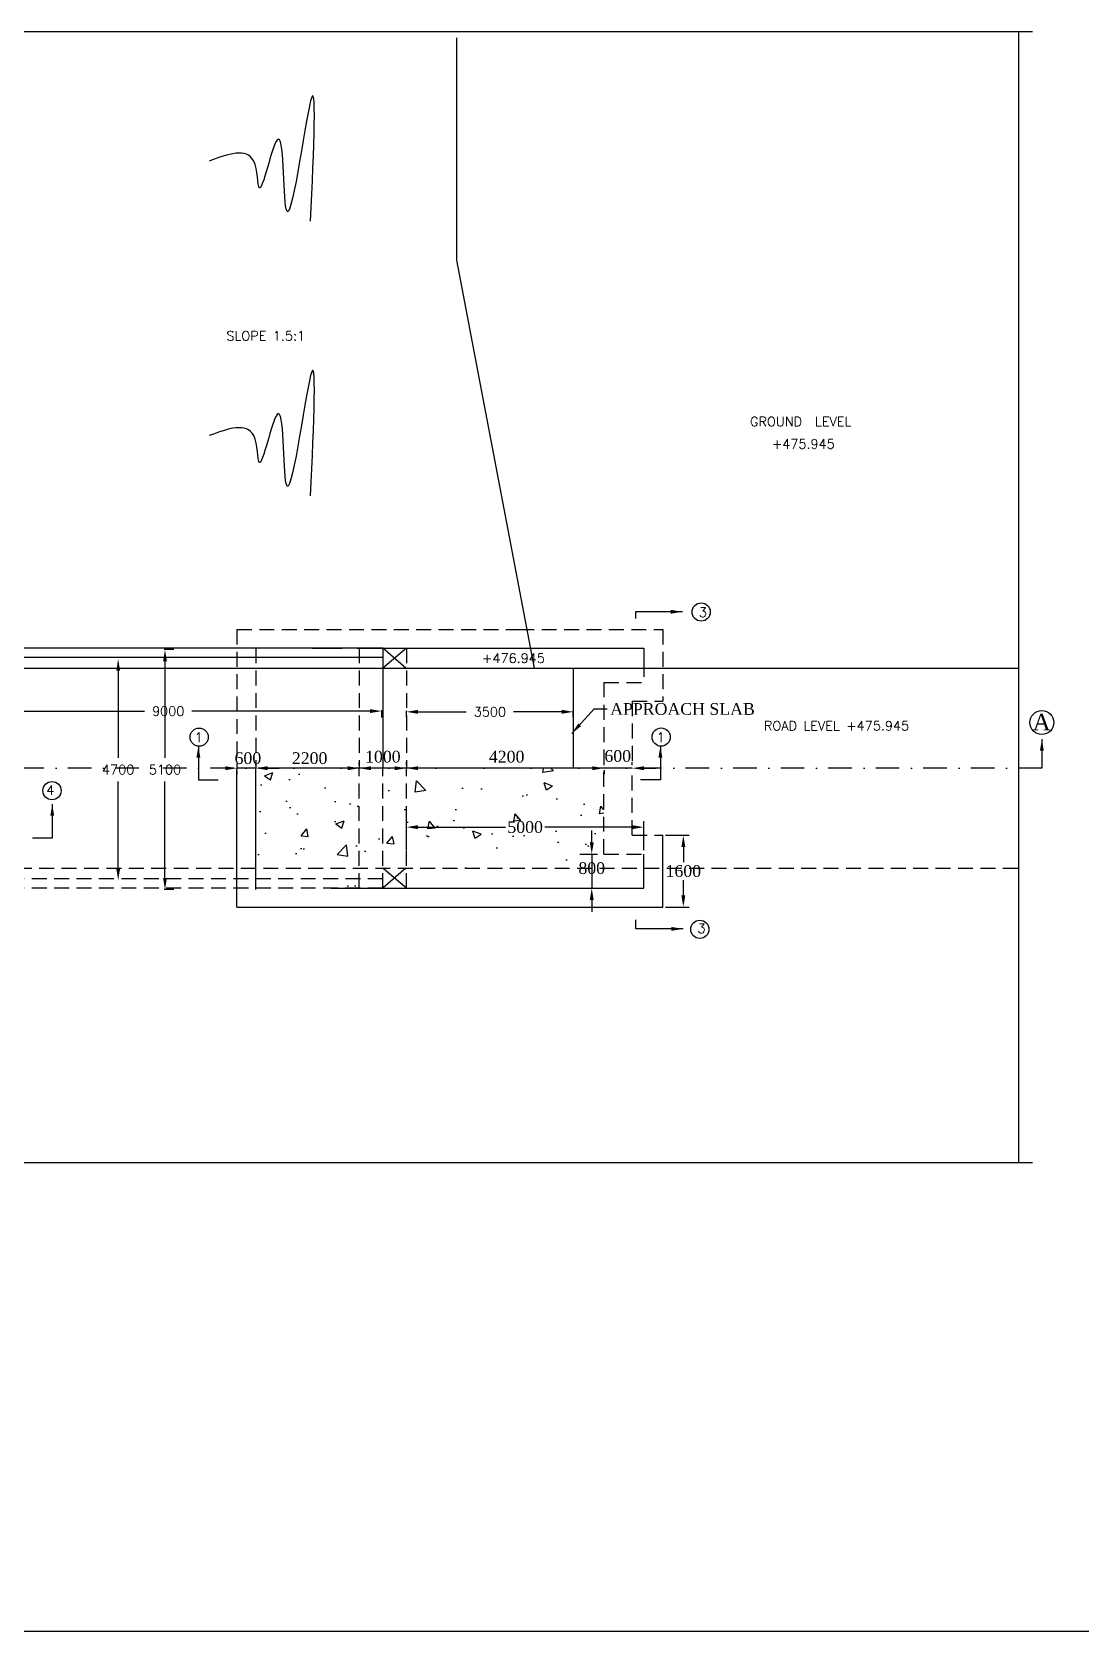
# Model space of a CAD drawing. Header units: millimetres. Extents: x -1426 to 1182, y 1277 to 1939.
# Drawn here: x -897.4 to -674.5, y 1276.7 to 1616.6 of the extents above; entities that cross this region are included whole.
import ezdxf

# ---------------------------------------------------------------- set-up
doc = ezdxf.new("R2010")
doc.units = ezdxf.units.MM
doc.linetypes.add('DASHDOTX2', pattern=[2, 1, -0.5, 0, -0.5])
doc.linetypes.add('HIDDEN', pattern=[9.525, 6.35, -3.175])
doc.styles.add('ROMANS', font='romans')
doc.styles.get("Standard").update_dxf_attribs({"font": 'times.ttf'})
doc.styles.add('TIMES NEW ROMAN', font='times.ttf')
doc.dimstyles.new('ISO-25', dxfattribs={"dimtxt": 2.5, "dimasz": 2.5, "dimexe": 1.25, "dimexo": 0.625, "dimtad": 0, "dimtih": 1, "dimtoh": 1, "dimlfac": 100, "dimtxsty": 'TIMES NEW ROMAN', "dimcen": 2.5, "dimadec": 0, "dimazin": 0, "dimtfac": 1, "dimtmove": 0, "dimatfit": 3, "dimfxl": 1, "dimarcsym": 0})
doc.dimstyles.get("Standard").update_dxf_attribs({"dimtxt": 2, "dimasz": 2.5, "dimexe": 0.18, "dimexo": 0.18, "dimgap": 1.5, "dimtad": 0, "dimtih": 1, "dimtoh": 1, "dimdec": 0, "dimlfac": 100, "dimzin": 0, "dimdsep": 46, "dimtxsty": 'ROMANS', "dimcen": 0.09, "dimadec": 0, "dimazin": 0, "dimtfac": 1, "dimtdec": 0, "dimtofl": 0, "dimtmove": 1, "dimatfit": 1, "dimfxl": 1, "dimtolj": 1, "dimtzin": 0, "dimarcsym": 0})
doc.dimstyles.new('STANDARD$0', dxfattribs={"dimscale": 88.888889, "dimtxt": 0.02, "dimasz": 0.02, "dimexe": 0.1, "dimexo": 0.1, "dimgap": 0.09, "dimtad": 2, "dimtih": 1, "dimtoh": 1, "dimdec": 0, "dimzin": 1, "dimdsep": 46, "dimtxsty": 'Standard', "dimcen": 0.09, "dimadec": 0, "dimazin": 0, "dimtfac": 1, "dimtdec": 4, "dimtofl": 0, "dimtmove": 0, "dimatfit": 3, "dimfxl": 1, "dimtolj": 1, "dimtzin": 1, "dimarcsym": 0})

# ---------------------------------------------------------------- blocks, each defined once
blk = doc.blocks.new('*D108')
at = {"color": 0, "lineweight": -2, "transparency": 16777216}
for p, q in [((-913.87, 1470.9), (-913.87, 1472.41)), ((-911.37, 1472.23), (-873.51, 1472.23)), ((-825.61, 1472.23), (-863.47, 1472.23)), ((-823.11, 1470.9), (-823.11, 1472.41))]:
    blk.add_line(p, q, dxfattribs=at)
at = {"color": 0, "transparency": 16777216}
for points in [[(-911.37, 1472.65), (-911.37, 1471.82), (-913.87, 1472.23)], [(-825.61, 1472.65), (-825.61, 1471.82), (-823.11, 1472.23)]]:
    blk.add_solid(points, dxfattribs=at)
at = {"layer": 'Defpoints', "color": 0, "transparency": 16777216}
for p in [(-913.87, 1472.23), (-913.87, 1470.72), (-823.11, 1470.72)]:
    blk.add_point(p, dxfattribs=at)
at = {"color": 0, "transparency": 16777216, "insert": (-868.49, 1472.23), "char_height": 2, "attachment_point": 5, "style": 'ROMANS'}
blk.add_mtext('\\A1;9000', dxfattribs=at)
blk = doc.blocks.new('*D153')
at = {"color": 0, "lineweight": -2, "transparency": 16777216}
for p, q in [((-879.12, 1480.79), (-879.12, 1462.29)), ((-879.12, 1438.79), (-879.12, 1457.29))]:
    blk.add_line(p, q, dxfattribs=at)
at = {"color": 0, "transparency": 16777216}
for points in [[(-879.53, 1480.79), (-878.7, 1480.79), (-879.12, 1483.29)], [(-879.53, 1438.79), (-878.7, 1438.79), (-879.12, 1436.29)]]:
    blk.add_solid(points, dxfattribs=at)
at = {"layer": 'Defpoints', "color": 0, "transparency": 16777216}
for p in [(-879.12, 1483.29), (-879.12, 1436.29), (-879.12, 1436.29)]:
    blk.add_point(p, dxfattribs=at)
at = {"color": 0, "transparency": 16777216, "insert": (-879.12, 1459.79), "char_height": 2, "attachment_point": 5, "style": 'ROMANS'}
blk.add_mtext('\\A1;4700', dxfattribs=at)
blk = doc.blocks.new('*D154')
at = {"color": 0, "lineweight": -2, "transparency": 16777216}
for p, q in [((-867.26, 1485.29), (-869.35, 1485.29)), ((-869.17, 1482.79), (-869.17, 1462.29)), ((-869.17, 1436.79), (-869.17, 1457.29)), ((-867.26, 1434.29), (-869.35, 1434.29))]:
    blk.add_line(p, q, dxfattribs=at)
at = {"color": 0, "transparency": 16777216}
for points in [[(-869.58, 1482.79), (-868.75, 1482.79), (-869.17, 1485.29)], [(-869.58, 1436.79), (-868.75, 1436.79), (-869.17, 1434.29)]]:
    blk.add_solid(points, dxfattribs=at)
at = {"layer": 'Defpoints', "color": 0, "transparency": 16777216}
for p in [(-867.08, 1485.29), (-869.17, 1434.29), (-867.08, 1434.29)]:
    blk.add_point(p, dxfattribs=at)
at = {"color": 0, "transparency": 16777216, "insert": (-869.17, 1459.79), "char_height": 2, "attachment_point": 5, "style": 'ROMANS'}
blk.add_mtext('\\A1;5100', dxfattribs=at)
blk = doc.blocks.new('*D155')
at = {"color": 0, "lineweight": -2, "transparency": 16777216}
for p, q in [((-817.87, 1470.97), (-817.87, 1472.26)), ((-815.37, 1472.08), (-805.16, 1472.08)), ((-784.89, 1472.08), (-795.11, 1472.08)), ((-782.39, 1470.97), (-782.39, 1472.26))]:
    blk.add_line(p, q, dxfattribs=at)
at = {"color": 0, "transparency": 16777216}
for points in [[(-815.37, 1472.5), (-815.37, 1471.66), (-817.87, 1472.08)], [(-784.89, 1472.5), (-784.89, 1471.66), (-782.39, 1472.08)]]:
    blk.add_solid(points, dxfattribs=at)
at = {"layer": 'Defpoints', "color": 0, "transparency": 16777216}
for p in [(-817.87, 1472.08), (-817.87, 1470.79), (-782.39, 1470.79)]:
    blk.add_point(p, dxfattribs=at)
at = {"color": 0, "transparency": 16777216, "insert": (-800.13, 1472.08), "char_height": 2, "attachment_point": 5, "style": 'ROMANS'}
blk.add_mtext('\\A1;3500', dxfattribs=at)
blk = doc.blocks.new('*D158')
at = {"color": 0, "lineweight": -2, "transparency": 16777216}
for p, q in [((-778.48, 1444.34), (-778.48, 1446.84)), ((-781.04, 1441.84), (-777.23, 1441.84)), ((-778.48, 1441.84), (-778.48, 1434.59)), ((-781.04, 1434.59), (-777.23, 1434.59)), ((-778.48, 1432.09), (-778.48, 1429.59))]:
    blk.add_line(p, q, dxfattribs=at)
at = {"color": 0, "transparency": 16777216}
for points in [[(-778.89, 1444.34), (-778.06, 1444.34), (-778.48, 1441.84)], [(-778.89, 1432.09), (-778.06, 1432.09), (-778.48, 1434.59)]]:
    blk.add_solid(points, dxfattribs=at)
at = {"layer": 'Defpoints', "color": 0, "transparency": 16777216}
for p in [(-781.66, 1441.84), (-781.66, 1434.59), (-778.48, 1434.59)]:
    blk.add_point(p, dxfattribs=at)
at = {"color": 0, "transparency": 16777216, "insert": (-778.48, 1438.84), "char_height": 2.5, "attachment_point": 5, "style": 'TIMES NEW ROMAN'}
blk.add_mtext('800', dxfattribs=at)
blk = doc.blocks.new('*D156')
at = {"color": 0, "lineweight": -2, "transparency": 16777216}
for p, q in [((-762.77, 1445.84), (-757.76, 1445.84)), ((-759.01, 1443.34), (-759.01, 1440.12)), ((-759.01, 1433.09), (-759.01, 1436.32)), ((-762.77, 1430.59), (-757.76, 1430.59))]:
    blk.add_line(p, q, dxfattribs=at)
at = {"color": 0, "transparency": 16777216}
for points in [[(-759.43, 1443.34), (-758.59, 1443.34), (-759.01, 1445.84)], [(-759.43, 1433.09), (-758.59, 1433.09), (-759.01, 1430.59)]]:
    blk.add_solid(points, dxfattribs=at)
at = {"layer": 'Defpoints', "color": 0, "transparency": 16777216}
for p in [(-763.39, 1445.84), (-763.39, 1430.59), (-759.01, 1430.59)]:
    blk.add_point(p, dxfattribs=at)
at = {"color": 0, "transparency": 16777216, "insert": (-759.01, 1438.22), "char_height": 2.5, "attachment_point": 5, "style": 'TIMES NEW ROMAN'}
blk.add_mtext('1600', dxfattribs=at)
blk = doc.blocks.new('*D159')
at = {"color": 0, "lineweight": -2, "transparency": 16777216}
for p, q in [((-817.87, 1442.69), (-817.87, 1448.82)), ((-767.39, 1442.69), (-767.39, 1448.82)), ((-815.37, 1447.57), (-796.79, 1447.57)), ((-769.89, 1447.57), (-788.47, 1447.57))]:
    blk.add_line(p, q, dxfattribs=at)
at = {"color": 0, "transparency": 16777216}
for points in [[(-815.37, 1447.98), (-815.37, 1447.15), (-817.87, 1447.57)], [(-769.89, 1447.98), (-769.89, 1447.15), (-767.39, 1447.57)]]:
    blk.add_solid(points, dxfattribs=at)
at = {"layer": 'Defpoints', "color": 0, "transparency": 16777216}
for p in [(-817.87, 1447.57), (-817.87, 1442.07), (-767.39, 1442.07)]:
    blk.add_point(p, dxfattribs=at)
at = {"color": 0, "transparency": 16777216, "insert": (-792.63, 1447.57), "char_height": 2.5, "attachment_point": 5, "style": 'TIMES NEW ROMAN'}
blk.add_mtext('5000', dxfattribs=at)
blk = doc.blocks.new('*D157')
at = {"color": 0, "lineweight": -2, "transparency": 16777216}
for p, q in [((-817.87, 1460.72), (-817.87, 1461.35)), ((-778.37, 1460.1), (-815.37, 1460.1)), ((-775.87, 1459.68), (-775.87, 1458.85))]:
    blk.add_line(p, q, dxfattribs=at)
at = {"color": 0, "transparency": 16777216}
for points in [[(-815.37, 1460.51), (-815.37, 1459.68), (-817.87, 1460.1)], [(-778.37, 1460.51), (-778.37, 1459.68), (-775.87, 1460.1)]]:
    blk.add_solid(points, dxfattribs=at)
at = {"layer": 'Defpoints', "color": 0, "transparency": 16777216}
for p in [(-817.87, 1460.1), (-817.87, 1460.09), (-775.87, 1460.31)]:
    blk.add_point(p, dxfattribs=at)
at = {"color": 0, "transparency": 16777216, "insert": (-796.56, 1462.53), "char_height": 2.5, "attachment_point": 5, "style": 'TIMES NEW ROMAN'}
blk.add_mtext('4200', dxfattribs=at)
blk = doc.blocks.new('*D149')
at = {"color": 0, "lineweight": -2, "transparency": 16777216}
for p, q in [((-775.87, 1460.72), (-775.87, 1461.35)), ((-769.87, 1460.72), (-769.87, 1461.35)), ((-778.37, 1460.1), (-780.87, 1460.1)), ((-769.87, 1460.1), (-775.87, 1460.1)), ((-767.37, 1460.1), (-764.87, 1460.1))]:
    blk.add_line(p, q, dxfattribs=at)
at = {"color": 0, "transparency": 16777216}
for points in [[(-778.37, 1460.51), (-778.37, 1459.68), (-775.87, 1460.1)], [(-767.37, 1460.51), (-767.37, 1459.68), (-769.87, 1460.1)]]:
    blk.add_solid(points, dxfattribs=at)
at = {"layer": 'Defpoints', "color": 0, "transparency": 16777216}
for p in [(-775.87, 1460.1), (-775.87, 1460.09), (-769.87, 1460.09)]:
    blk.add_point(p, dxfattribs=at)
at = {"color": 0, "transparency": 16777216, "insert": (-772.95, 1462.68), "char_height": 2.5, "attachment_point": 5, "style": 'TIMES NEW ROMAN'}
blk.add_mtext('600', dxfattribs=at)
blk = doc.blocks.new('*D150')
at = {"color": 0, "lineweight": -2, "transparency": 16777216}
for p, q in [((-827.87, 1460.72), (-827.87, 1461.34)), ((-817.87, 1460.72), (-817.87, 1461.34)), ((-820.37, 1460.09), (-825.37, 1460.09))]:
    blk.add_line(p, q, dxfattribs=at)
at = {"color": 0, "transparency": 16777216}
for points in [[(-825.37, 1460.51), (-825.37, 1459.68), (-827.87, 1460.09)], [(-820.37, 1460.51), (-820.37, 1459.68), (-817.87, 1460.09)]]:
    blk.add_solid(points, dxfattribs=at)
at = {"layer": 'Defpoints', "color": 0, "transparency": 16777216}
for p in [(-827.87, 1460.09), (-827.87, 1460.09), (-817.87, 1460.09)]:
    blk.add_point(p, dxfattribs=at)
at = {"color": 0, "transparency": 16777216, "insert": (-822.87, 1462.53), "char_height": 2.5, "attachment_point": 5, "style": 'TIMES NEW ROMAN'}
blk.add_mtext('1000', dxfattribs=at)
blk = doc.blocks.new('*D151')
at = {"color": 0, "lineweight": -2, "transparency": 16777216}
for p, q in [((-849.87, 1460.72), (-849.87, 1461.34)), ((-827.87, 1460.72), (-827.87, 1461.34)), ((-830.37, 1460.09), (-847.37, 1460.09))]:
    blk.add_line(p, q, dxfattribs=at)
at = {"color": 0, "transparency": 16777216}
for points in [[(-847.37, 1460.51), (-847.37, 1459.68), (-849.87, 1460.09)], [(-830.37, 1460.51), (-830.37, 1459.68), (-827.87, 1460.09)]]:
    blk.add_solid(points, dxfattribs=at)
at = {"layer": 'Defpoints', "color": 0, "transparency": 16777216}
for p in [(-849.87, 1460.09), (-849.87, 1460.09), (-827.87, 1460.09)]:
    blk.add_point(p, dxfattribs=at)
at = {"color": 0, "transparency": 16777216, "insert": (-838.43, 1462.22), "char_height": 2.5, "attachment_point": 5, "style": 'TIMES NEW ROMAN'}
blk.add_mtext('2200', dxfattribs=at)
blk = doc.blocks.new('*D152')
at = {"color": 0, "lineweight": -2, "transparency": 16777216}
for p, q in [((-849.87, 1460.72), (-849.87, 1461.34)), ((-856.37, 1460.09), (-858.87, 1460.09)), ((-849.87, 1460.09), (-853.87, 1460.09)), ((-853.87, 1459.47), (-853.87, 1458.84)), ((-847.37, 1460.09), (-844.87, 1460.09))]:
    blk.add_line(p, q, dxfattribs=at)
at = {"color": 0, "transparency": 16777216}
for points in [[(-856.37, 1460.51), (-856.37, 1459.68), (-853.87, 1460.09)], [(-847.37, 1460.51), (-847.37, 1459.68), (-849.87, 1460.09)]]:
    blk.add_solid(points, dxfattribs=at)
at = {"layer": 'Defpoints', "color": 0, "transparency": 16777216}
for p in [(-853.87, 1460.1), (-853.87, 1460.09), (-849.87, 1460.09)]:
    blk.add_point(p, dxfattribs=at)
at = {"color": 0, "transparency": 16777216, "insert": (-851.55, 1462.21), "char_height": 2.5, "attachment_point": 5, "style": 'TIMES NEW ROMAN'}
blk.add_mtext('600', dxfattribs=at)

msp = doc.modelspace()

# ---------------------------------------------------------------- hatches: boundary and pattern name
h = msp.add_hatch()
h.set_pattern_fill('AR-CONC', color=256, scale=0.1, style=0)
h.set_pattern_definition([(50, (0, 0), (18.21847, -1.59391), [1.905, -20.955]), (355, (0, 0), (-3.52428, 19.10566), [1.524, -16.764]), (100.451, (1.518, -0.133), (14.69425, 17.51167), [1.619, -17.809]), (46.1842, (0, 5.08), (27.1079, -4.20423), [2.8575, -31.4325]), (96.6356, (2.26, 4.73), (23.74042, 24.74256), [2.4285, -26.7135]), (351.184, (0, 5.08), (23.74046, 24.7425), [2.286, -25.146]), (21, (2.54, 3.81), (15.16149, -10.22655), [1.905, -20.955]), (326, (2.54, 3.81), (6.1802, 18.4188), [1.524, -16.764]), (71.4514, (3.803, 2.958), (21.34165, 8.19229), [1.619, -17.809]), (37.5, (0, 0), (0.30886, 8.455504), [0, -16.5608, 0, -17.018, 0, -16.8275]), (7.5, (0, 0), (6.681966, 10.018057), [0, -9.7028, 0, -16.1798, 0, -6.4135]), (327.5, (-5.664, 0), (13.55906, -0.572874), [0, -6.35, 0, -19.812, 0, -26.289]), (317.5, (-8.204, 0), (14.81292, 2.54265), [0, -8.255, 0, -13.1572, 0, -18.669])])
h.paths.add_polyline_path([(-827.87319, 1438.84307), (-827.87319, 1460.09614), (-849.87319, 1460.09584), (-849.87319, 1460.09473), (-849.87319, 1438.84307)])
h.paths.add_polyline_path([(-822.87319, 1460.09621), (-827.87319, 1460.09614), (-827.87319, 1438.84307), (-822.87319, 1438.84307)])
h.paths.add_polyline_path([(-817.87319, 1460.09628), (-822.87319, 1460.09621), (-822.87319, 1438.84473), (-822.87124, 1438.84307), (-817.87319, 1438.84307)])
h.paths.add_polyline_path([(-849.87319, 1438.84307), (-849.87319, 1436.59307), (-827.87319, 1436.59307), (-827.87319, 1438.84307)])
h.paths.add_polyline_path([(-849.87319, 1436.59307), (-849.87319, 1434.59307), (-833.87319, 1434.59307), (-833.87319, 1434.59473), (-827.87319, 1434.59473), (-827.87319, 1436.59307)])
h.paths.add_polyline_path([(-842.63761, 1464.12087), (-834.21566, 1464.12087), (-834.21566, 1460.32761), (-842.63761, 1460.32761)], flags=9)
h.paths.add_polyline_path([(-826.90753, 1464.42781), (-818.83886, 1464.42781), (-818.83886, 1460.63455), (-826.90753, 1460.63455)], flags=9)
h = msp.add_hatch()
h.set_pattern_fill('AR-CONC', color=256, scale=0.1, style=0)
h.set_pattern_definition([(130, (-2100.433, 0), (-18.21847, -1.59391), [1.905, -20.955]), (185, (-2100.433, 0), (3.52428, 19.10566), [1.524, -16.764]), (79.549, (-2101.951, -0.133), (-14.69425, 17.51167), [1.619, -17.809]), (133.8158, (-2100.433, 5.08), (-27.1079, -4.20423), [2.8575, -31.4325]), (83.3644, (-2102.692, 4.73), (-23.74042, 24.74256), [2.4285, -26.7135]), (188.816, (-2100.433, 5.08), (-23.74046, 24.7425), [2.286, -25.146]), (159, (-2102.973, 3.81), (-15.16149, -10.22655), [1.905, -20.955]), (214, (-2102.973, 3.81), (-6.1802, 18.4188), [1.524, -16.764]), (108.5486, (-2104.236, 2.958), (-21.34165, 8.19229), [1.619, -17.809]), (142.5, (-2100.433, 0), (-0.30886, 8.455504), [0, -16.5608, 0, -17.018, 0, -16.8275]), (172.5, (-2100.433, 0), (-6.681966, 10.018057), [0, -9.7028, 0, -16.1798, 0, -6.4135]), (212.5, (-2094.7685, 0), (-13.55906, -0.572874), [0, -6.35, 0, -19.812, 0, -26.289]), (222.5, (-2092.228, 0), (-14.81292, 2.54265), [0, -8.255, 0, -13.1572, 0, -18.669])])
h.paths.add_polyline_path([(-775.87319, 1460.09686), (-775.87319, 1441.85114), (-767.39126, 1441.85115), (-767.39126, 1438.84307), (-817.87319, 1438.84307), (-817.87319, 1460.09628)])
h.paths.add_polyline_path([(-775.26032, 1440.7397), (-781.69237, 1440.7397), (-781.69237, 1436.94644), (-775.26032, 1436.94644)], flags=9)
h.paths.add_polyline_path([(-788.46992, 1449.46375), (-796.79454, 1449.46375), (-796.79454, 1445.67049), (-788.46992, 1445.67049)], flags=24)
h.paths.add_polyline_path([(-792.6514, 1461.99291), (-801.09499, 1461.99291), (-801.09499, 1458.19965), (-792.6514, 1458.19965)], flags=9)

# ---------------------------------------------------------------- linework, layer by layer
for p, q in [((-684.81782, 1616.56148), (-914.21987, 1616.56148)), ((-807.2328, 1615.3342), (-807.2328, 1568.08607)), ((-687.81782, 1616.56148), (-687.81782, 1376.22765)), ((-807.2328, 1568.08607), (-790.7328, 1481.34307)), ((-822.86431, 1485.59307), (-1050.21635, 1485.59307)), ((-822.87319, 1485.59473), (-822.87319, 1460.09473)), ((-817.9849, 1481.34473), (-822.87319, 1485.59473)), ((-822.87319, 1485.59473), (-817.87319, 1485.59473)), ((-817.87319, 1485.59473), (-822.87319, 1481.34473)), ((-817.87319, 1485.59473), (-782.39126, 1485.59473)), ((-782.39126, 1485.59473), (-767.3912, 1485.59473)), ((-767.3912, 1485.59473), (-767.3912, 1482.72145)), ((-822.86427, 1483.59307), (-1050.21635, 1483.59307)), ((-913.87539, 1481.34307), (-687.81782, 1481.34307)), ((-782.39126, 1481.34473), (-782.39113, 1460.09795)), ((-853.87319, 1430.59473), (-853.87319, 1459.84519)), ((-849.87319, 1434.34519), (-849.87319, 1460.09584)), ((-763.39126, 1430.59473), (-763.39126, 1445.84304)), ((-767.39126, 1434.59473), (-767.39126, 1441.84308)), ((-833.87319, 1434.59473), (-767.39126, 1434.59473)), ((-822.87319, 1434.59473), (-817.87319, 1434.59473)), ((-853.87319, 1430.59473), (-763.39126, 1430.59473)), ((-684.81782, 1376.22765), (-914.21987, 1376.22765)), ((-1425.53329, 1276.72662), (-289.73557, 1276.72662))]:
    msp.add_line(p, q)
at = {"linetype": 'HIDDEN', "ltscale": 0.5}
for p, q in [((-853.87319, 1489.59473), (-853.87319, 1459.84519)), ((-853.87319, 1489.59473), (-793.87319, 1489.59473)), ((-793.87319, 1489.59473), (-763.3912, 1489.59473)), ((-763.3912, 1489.59473), (-763.3912, 1474.34308)), ((-849.87319, 1485.59473), (-849.87319, 1460.09473)), ((-827.87319, 1485.59473), (-827.87319, 1460.09473)), ((-817.87319, 1485.59473), (-817.87319, 1460.09473)), ((-767.3912, 1482.72145), (-767.3912, 1478.34305)), ((-775.87319, 1478.34305), (-767.3912, 1478.34305)), ((-775.87319, 1478.34305), (-775.87319, 1460.09473)), ((-769.87319, 1474.34308), (-763.3912, 1474.34308)), ((-769.87319, 1474.34308), (-769.87319, 1460.09473)), ((-827.87319, 1434.59473), (-827.87319, 1460.09473)), ((-822.87319, 1434.59307), (-822.87319, 1460.09473)), ((-817.87319, 1434.59473), (-817.87319, 1460.09473)), ((-775.87319, 1441.85114), (-775.87319, 1460.09947)), ((-769.87319, 1445.85112), (-769.87319, 1460.09947)), ((-769.87319, 1445.85112), (-763.3912, 1445.85112)), ((-775.87319, 1441.85114), (-767.3912, 1441.85115)), ((-914.94386, 1438.84307), (-687.81782, 1438.84307)), ((-822.87319, 1436.59307), (-1050.21635, 1436.59307)), ((-822.87319, 1434.59307), (-1050.21635, 1434.59307))]:
    msp.add_line(p, q, dxfattribs=at)
at = {"linetype": 'HIDDEN'}
for p, q in [((-837.87319, 1485.59473), (-797.87319, 1485.59473)), ((-817.9849, 1438.84473), (-822.87319, 1434.59473)), ((-817.87319, 1434.59473), (-822.87319, 1438.84473))]:
    msp.add_line(p, q, dxfattribs=at)
at = {"linetype": 'DASHDOTX2', "ltscale": 5}
msp.add_line((-682.81782, 1460.09814), (-1050.21635, 1460.09307), dxfattribs=at)
for centre, radius in [((-755.2188, 1493.28438), 1.93746), ((-682.81782, 1469.79814), 2.54951), ((-861.9127, 1466.70242), 1.93746), ((-763.72833, 1466.70909), 1.93746), ((-893.18402, 1455.32456), 1.93746), ((-755.50964, 1425.83993), 1.93746)]:
    msp.add_circle(centre, radius)
for points in [[(-838.21681, 1576.33265), (-838.21681, 1601.94122), (-843.43701, 1578.94093), (-845.33526, 1593.64215), (-849.13177, 1583.44614), (-850.31818, 1589.13694), (-859.80945, 1589.13694)], [(-838.21681, 1517.97178), (-838.21681, 1543.58036), (-843.43701, 1520.58006), (-845.33526, 1535.28128), (-849.13177, 1525.08527), (-850.31818, 1530.77607), (-859.80945, 1530.77607)]]:
    msp.add_spline(points, degree=3)

# ---------------------------------------------------------------- texts
at = {"style": 'ROMANS'}
for s, p in [('SLOPE 1.5:1', (-856.10734, 1550.98564)), ('GROUND  LEVEL', (-744.83323, 1532.75578)), ('+475.945', (-740.21138, 1528.00317)), (' +476.945', (-803.18195, 1482.48785)), (' ROAD LEVEL +475.945', (-743.25862, 1468.12599)), ('1', (-862.87068, 1465.65541)), ('1', (-764.68631, 1465.66209)), ('4', (-894.38237, 1454.44588))]:
    msp.add_text(s, height=2, dxfattribs=at).set_placement(p)
for p in [(-755.72855, 1492.2429), (-756.01938, 1425.06052)]:
    msp.add_text('3', height=2, rotation=358.8562331, dxfattribs=at).set_placement(p)
for s, insert, char_height, width, attachment_point in [('APPROACH SLAB', (-774.56442, 1473.94111), 2.5, 100, 1), ('A', (-680.95287, 1471.6512), 3.5, 4.365, 3)]:
    msp.add_mtext(s, dxfattribs=dict(insert=insert, char_height=char_height, width=width, attachment_point=attachment_point))

# ---------------------------------------------------------------- dimensions: what is measured, and where the dimension line sits
for base, p1, p2, picture, middle in [((-869.16616, 1434.29161), (-867.08481, 1485.29161), (-867.08481, 1434.29161), '*D154', (-869.16616, 1459.79161)), ((-879.11684, 1436.29161), (-879.11684, 1483.29161), (-879.11684, 1436.29161), '*D153', (-879.11684, 1459.79161))]:
    dim = msp.add_linear_dim(base=base, p1=p1, p2=p2, angle=90, dimstyle='STANDARD$0', override={"dimscale": 1, "dimtxt": 2, "dimasz": 2.5, "dimexe": 0.18, "dimexo": 0.18, "dimgap": 1.5, "dimtad": 0, "dimlfac": 100, "dimzin": 0, "dimtxsty": 'ROMANS', "dimtdec": 0, "dimtmove": 1, "dimatfit": 1, "dimtzin": 0})
    dim.commit()
    dim.dimension.update_dxf_attribs({"geometry": picture, "text_midpoint": middle})
for base, p1, p2, text, override, picture, middle in [((-913.86616, 1472.23409), (-823.11268, 1470.71895), (-913.86616, 1470.71895), '9000', {"dimscale": 1, "dimtxt": 2, "dimasz": 2.5, "dimexe": 0.18, "dimexo": 0.18, "dimgap": 1.5, "dimtad": 0, "dimlfac": 100, "dimzin": 0, "dimtxsty": 'ROMANS', "dimtdec": 0, "dimtmove": 1, "dimatfit": 1, "dimtzin": 0}, '*D108', (-868.48942, 1472.23409)), ((-817.87319, 1472.07977), (-782.39126, 1470.79112), (-817.87319, 1470.79112), '3500', {"dimscale": 1, "dimtxt": 2, "dimasz": 2.5, "dimexe": 0.18, "dimexo": 0.18, "dimgap": 1.5, "dimtad": 0, "dimlfac": 100, "dimzin": 0, "dimtxsty": 'ROMANS', "dimtdec": 0, "dimtmove": 2, "dimatfit": 1, "dimtzin": 0}, '*D155', (-800.13223, 1472.07977))]:
    dim = msp.add_linear_dim(base=base, p1=p1, p2=p2, angle=180, text=text, dimstyle='STANDARD$0', override=override)
    dim.commit()
    dim.dimension.update_dxf_attribs({"geometry": picture, "text_midpoint": middle})
for base, p1, p2, angle, text, picture, middle in [((-853.87319, 1460.09473), (-849.87319, 1460.09473), (-853.87319, 1460.09578), 180, '600', '*D152', (-851.54835, 1462.20748)), ((-778.47635, 1434.59473), (-781.66201, 1441.84307), (-781.66201, 1434.59473), 90, '800', '*D158', (-778.47635, 1438.84307))]:
    dim = msp.add_linear_dim(base=base, p1=p1, p2=p2, angle=angle, text=text, dimstyle='ISO-25', override={"dimtmove": 2})
    dim.commit()
    dim.dimension.update_dxf_attribs({"geometry": picture, "text_midpoint": middle, "dimtype": 160})
for base, p1, p2, picture, middle in [((-849.87319, 1460.09473), (-827.87319, 1460.09473), (-849.87319, 1460.09473), '*D151', (-838.42663, 1462.22424)), ((-827.87319, 1460.09473), (-817.87319, 1460.09473), (-827.87319, 1460.09473), '*D150', (-822.87319, 1462.53118)), ((-817.87319, 1460.09628), (-775.87319, 1460.30731), (-817.87319, 1460.09473), '*D157', (-796.56385, 1462.53118)), ((-775.87319, 1460.09686), (-769.87319, 1460.09473), (-775.87319, 1460.09473), '*D149', (-772.94506, 1462.68313))]:
    dim = msp.add_linear_dim(base=base, p1=p1, p2=p2, angle=180, dimstyle='ISO-25', override={"dimtmove": 2})
    dim.commit()
    dim.dimension.update_dxf_attribs({"geometry": picture, "text_midpoint": middle, "dimtype": 160})
for base, p1, p2, angle, text, picture, middle in [((-817.87319, 1447.56712), (-767.39126, 1442.06547), (-817.87319, 1442.06547), 180, '5000', '*D159', (-792.63223, 1447.56712)), ((-759.00838, 1430.59473), (-763.39126, 1445.84304), (-763.39126, 1430.59473), 90, '1600', '*D156', (-759.00838, 1438.21888))]:
    dim = msp.add_linear_dim(base=base, p1=p1, p2=p2, angle=angle, text=text, dimstyle='ISO-25')
    dim.commit()
    dim.dimension.update_dxf_attribs({"geometry": picture, "text_midpoint": middle})

# ---------------------------------------------------------------- leaders
for points, dimstyle, override in [([(-759.20665, 1493.33851), (-769.16104, 1493.33851), (-769.16104, 1491.88973)], 'Standard', {"dimgap": 1.5, "dimtad": 0}), ([(-782.72221, 1467.47008), (-777.96542, 1472.69111), (-775.18942, 1472.69111)], 'ISO-25', {"dimgap": 0.625, "dimtad": 0}), ([(-782.72221, 1467.47008), (-777.96542, 1472.69111), (-775.18942, 1472.69111)], 'ISO-25', {"dimgap": 0.625, "dimtad": 0}), ([(-862.073, 1464.83652), (-862.073, 1457.59577), (-857.88708, 1457.59577)], 'Standard', {"dimgap": 1.5, "dimtad": 0}), ([(-763.88863, 1464.8432), (-763.88863, 1457.60244), (-768.10209, 1457.60244)], 'Standard', {"dimgap": 1.5, "dimtad": 0}), ([(-682.81782, 1466.29814), (-682.81782, 1460.09814)], 'Standard', {"dimgap": 0.09, "dimtad": 0}), ([(-893.13067, 1452.47467), (-893.13067, 1445.23392), (-897.31659, 1445.23392)], 'Standard', {"dimgap": 1.5, "dimtad": 0}), ([(-759.06543, 1425.9463), (-769.10681, 1425.9463), (-769.10681, 1427.86202)], 'Standard', {"dimgap": 1.5, "dimtad": 0})]:
    msp.add_leader(points, dimstyle=dimstyle, override=override)

doc.saveas('drawing.dxf')
